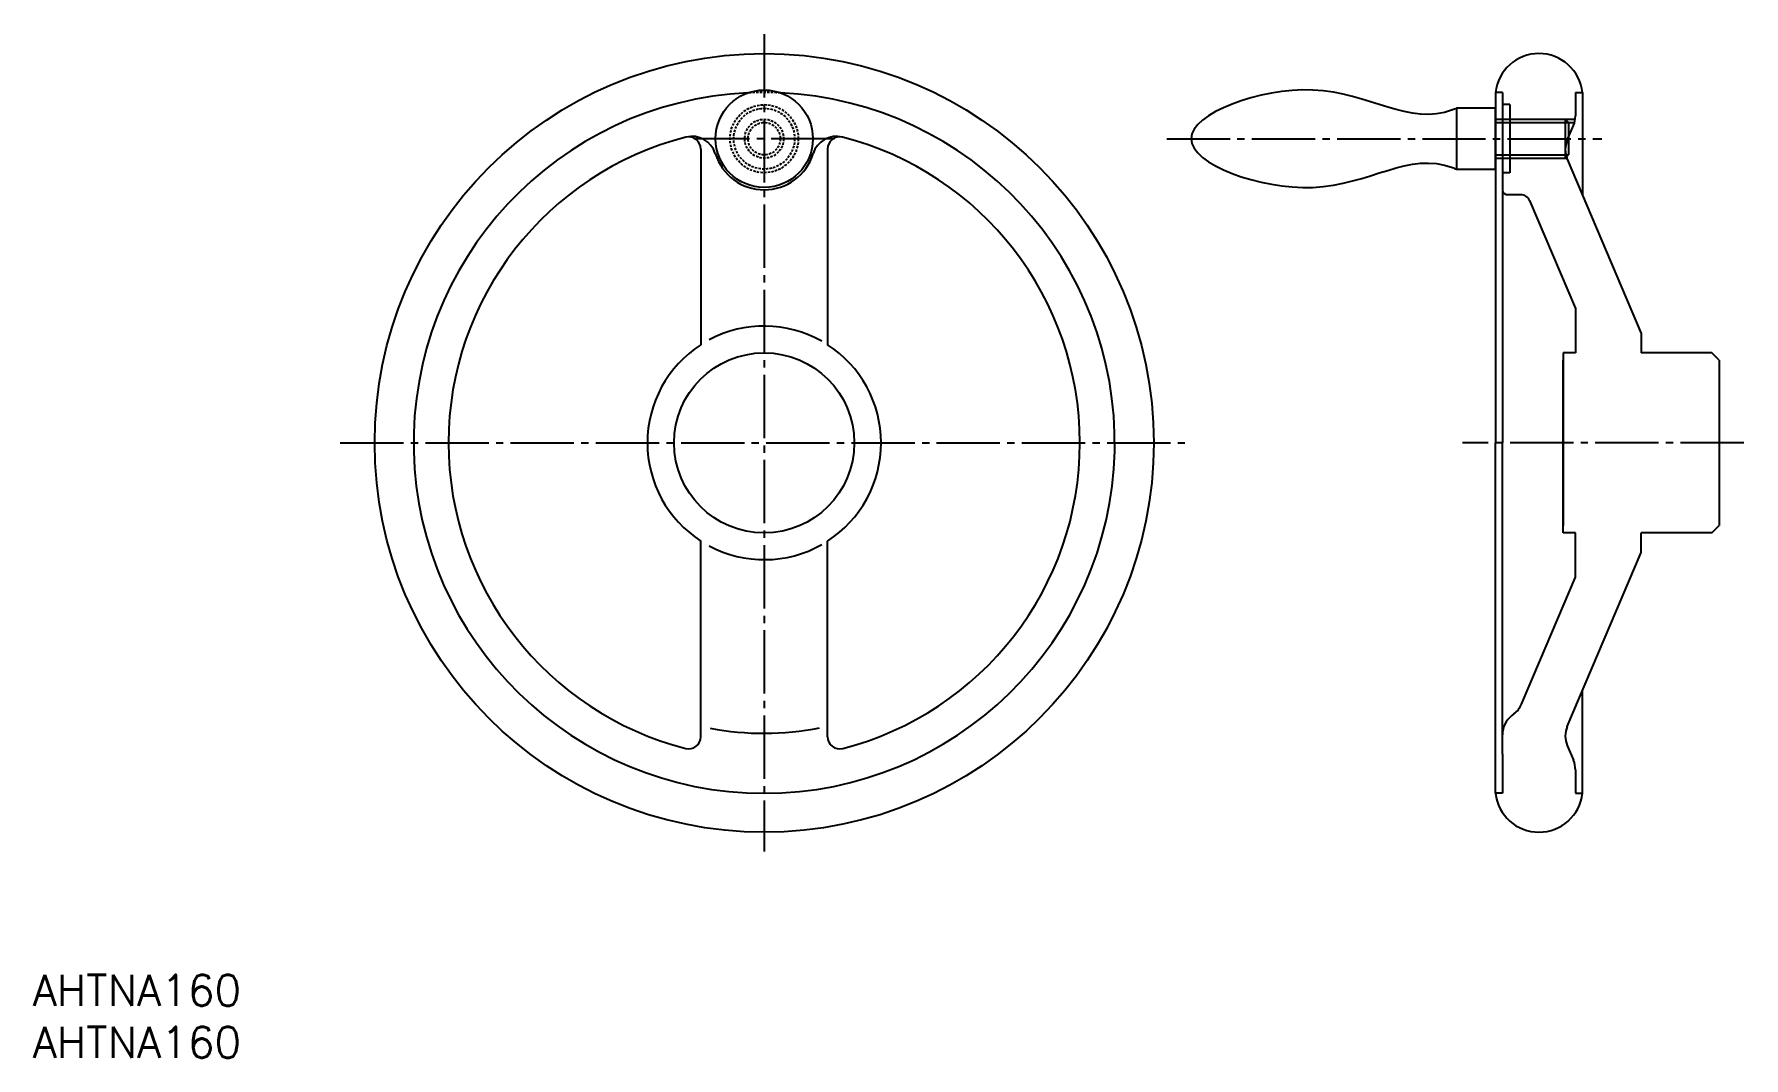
# Model space of a CAD drawing. Extents: x 34 to 385, y 1109 to 1320.
import ezdxf

# ---------------------------------------------------------------- set-up
doc = ezdxf.new("R2010")
doc.units = 0
doc.header["$MEASUREMENT"] = 0
doc.linetypes.add('CENTER', pattern=[17.5, 13, -1.5, 1.5, -1.5])
doc.linetypes.add('DASHED', pattern=[0.75, 0.5, -0.25])
doc.layers.get('0').update_dxf_attribs({"linetype": 'CONTINUOUS'})
doc.layers.add('CENTER', color=1, linetype='CENTER')
doc.styles.get("Standard").update_dxf_attribs({"font": 'txt.shx', "bigfont": '@extfont2.shx'})

msp = doc.modelspace()

# ---------------------------------------------------------------- linework, layer by layer
at = {"color": 7, "linetype": 'Continuous'}
for p, q in [((335.07, 1307.56), (333.63, 1307.56)), ((333.63, 1307.56), (333.63, 1288.56)), ((335.07, 1307.56), (335.07, 1287.56)), ((350.07, 1307.56), (351.52, 1307.56)), ((350.07, 1307.56), (350.07, 1303.56)), ((351.52, 1307.56), (351.52, 1286.46)), ((333.63, 1304.31), (325.63, 1304.31)), ((325.63, 1304.31), (325.63, 1291.81)), ((333.63, 1291.81), (333.63, 1304.31)), ((336.57, 1305.06), (335.07, 1305.06)), ((336.57, 1305.06), (336.57, 1291.06)), ((350.07, 1303.56), (350.07, 1302.75)), ((333.63, 1302.06), (347.95, 1302.06)), ((336.57, 1301.38), (349.88, 1301.38)), ((347.95, 1302.06), (347.95, 1294.06)), ((347.95, 1302.06), (348.63, 1301.38)), ((348.38, 1297.75), (349.67, 1300.8)), ((348.63, 1301.38), (348.63, 1294.74)), ((170.46, 1295.94), (170.46, 1255.74)), ((196.46, 1295.94), (196.46, 1255.74)), ((333.63, 1294.06), (347.95, 1294.06)), ((336.57, 1294.74), (348.1, 1294.74)), ((347.95, 1294.06), (348.63, 1294.74)), ((348.38, 1293.85), (363.57, 1258.06)), ((325.63, 1291.81), (333.63, 1291.81)), ((336.57, 1291.06), (335.07, 1291.06)), ((333.63, 1288.56), (333.63, 1235.56)), ((335.07, 1287.56), (335.07, 1235.56)), ((338.81, 1286.56), (336.07, 1286.56)), ((340.65, 1285.34), (350.07, 1263.16)), ((350.07, 1263.16), (350.07, 1254.06)), ((363.57, 1258.06), (363.57, 1254.06)), ((363.57, 1258.06), (363.57, 1254.06)), ((347.57, 1254.06), (347.57, 1218.56)), ((350.07, 1254.06), (347.57, 1254.06)), ((378.07, 1254.06), (363.57, 1254.06)), ((379.57, 1252.56), (378.07, 1254.06)), ((347.57, 1217.06), (347.57, 1252.56)), ((379.57, 1252.56), (379.57, 1218.56)), ((333.63, 1163.56), (333.63, 1235.56)), ((335.07, 1175.57), (335.07, 1235.56)), ((378.07, 1217.06), (379.57, 1218.56)), ((170.46, 1175.18), (170.46, 1215.39)), ((196.46, 1175.18), (196.46, 1215.39)), ((350.07, 1217.06), (347.57, 1217.06)), ((350.07, 1207.97), (350.07, 1217.06)), ((378.07, 1217.06), (363.57, 1217.06)), ((363.57, 1213.06), (363.57, 1217.06)), ((348.38, 1177.28), (363.57, 1213.06)), ((338.99, 1181.86), (350.07, 1207.97)), ((351.52, 1163.56), (351.52, 1184.66)), ((337.45, 1179.86), (337.01, 1179.52)), ((335.07, 1171.61), (335.07, 1175.57)), ((348.38, 1173.37), (349.67, 1170.33)), ((335.07, 1171.61), (335.07, 1163.56)), ((350.07, 1168.37), (350.07, 1163.56)), ((335.07, 1163.56), (333.63, 1163.56)), ((350.07, 1163.56), (351.52, 1163.56))]:
    msp.add_line(p, q, dxfattribs=at)
at = {"color": 3, "linetype": 'Continuous'}
for p, q in [((333.63, 1301.38), (348.63, 1301.38)), ((336.57, 1302.06), (350.02, 1302.06)), ((333.63, 1294.74), (348.63, 1294.74)), ((336.57, 1294.06), (348.3, 1294.06))]:
    msp.add_line(p, q, dxfattribs=at)
at = {"color": 7, "linetype": 'Continuous'}
for centre, radius in [((183.46, 1235.56), 80), ((183.46, 1298.06), 10), ((183.46, 1235.56), 18.5)]:
    msp.add_circle(centre, radius, dxfattribs=at)
at = {"color": 3, "linetype": 'DASHED'}
for radius in [7, 6.25, 4, 3.32]:
    msp.add_circle((183.46, 1298.06), radius, dxfattribs=at)
at = {"color": 7, "linetype": 'Continuous'}
for centre, radius, start, end in [((342.57, 1306.56), 9, 6.3794, 173.6206), ((183.46, 1235.56), 72, 92.6672, 87.3328), ((345.07, 1302.75), 5, 337, 0), ((183.46, 1235.56), 64.84, 104.3436, 255.6023), ((167.96, 1295.94), 2.5, 0, 104.3977), ((168.64, 1293.53), 5, 16.9887, 104.3436), ((198.29, 1293.53), 5, 75.6564, 163.0113), ((198.96, 1295.94), 2.5, 75.6023, 180), ((183.46, 1235.56), 64.84, 284.3977, 75.6564), ((352.99, 1295.8), 5, 157, 203), ((183.46, 1298.06), 10.5, 196.9887, 343.0113), ((336.07, 1287.56), 1, 180, 270), ((338.81, 1284.56), 2, 23, 90), ((183.46, 1235.56), 24, 60.5012, 118.0486), ((183.46, 1235.56), 24, 122.7972, 237.2028), ((183.46, 1235.56), 24, 302.7972, 57.2028), ((183.46, 1235.56), 24, 241.9514, 299.4988), ((334.39, 1183.82), 5, 307.7334, 337), ((183.46, 1235.56), 59.68, 259.3028, 280.9837), ((340.07, 1175.57), 5, 127.7334, 180), ((352.99, 1175.32), 5, 157, 203), ((167.96, 1175.18), 2.5, 255.6023, 0), ((198.96, 1175.18), 2.5, 180, 284.3977), ((345.07, 1168.37), 5, 360, 23), ((342.57, 1164.56), 9, 186.3794, 353.6206)]:
    msp.add_arc(centre, radius, start, end, dxfattribs=at)
at = {"color": 3, "linetype": 'DASHED'}
msp.add_arc((183.46, 1235.56), 72, 87.3328, 92.6672, dxfattribs=at)
at = {"color": 7, "linetype": 'Continuous'}
msp.add_open_spline([(325.63, 1304.31), (325.36, 1304.2), (316.13, 1300.35), (300.41, 1314.12), (257.03, 1298.06), (300.41, 1282), (316.13, 1295.77), (325.36, 1291.92), (325.63, 1291.81)], degree=3, knots=[0, 0, 0, 0, 0.863496, 29.851349, 56.777173, 83.702997, 112.69085, 113.554346, 113.554346, 113.554346, 113.554346], dxfattribs=at)
at = {"layer": 'CENTER', "color": 1, "linetype": 'CENTER'}
for p, q in [((183.46, 1319.54), (183.46, 1151.58)), ((197.92, 1298.06), (169, 1298.06)), ((266.13, 1298.06), (355.52, 1298.06)), ((96.38, 1235.56), (270.55, 1235.56)), ((384.65, 1235.56), (326.91, 1235.56))]:
    msp.add_line(p, q, dxfattribs=at)

# ---------------------------------------------------------------- texts
at = {"color": 7, "linetype": 'Continuous'}
for p in [(33.26, 1119.86), (33.26, 1109.19)]:
    msp.add_text('AHTNA160', height=6.4, dxfattribs=at).set_placement(p)

doc.saveas('drawing.dxf')
